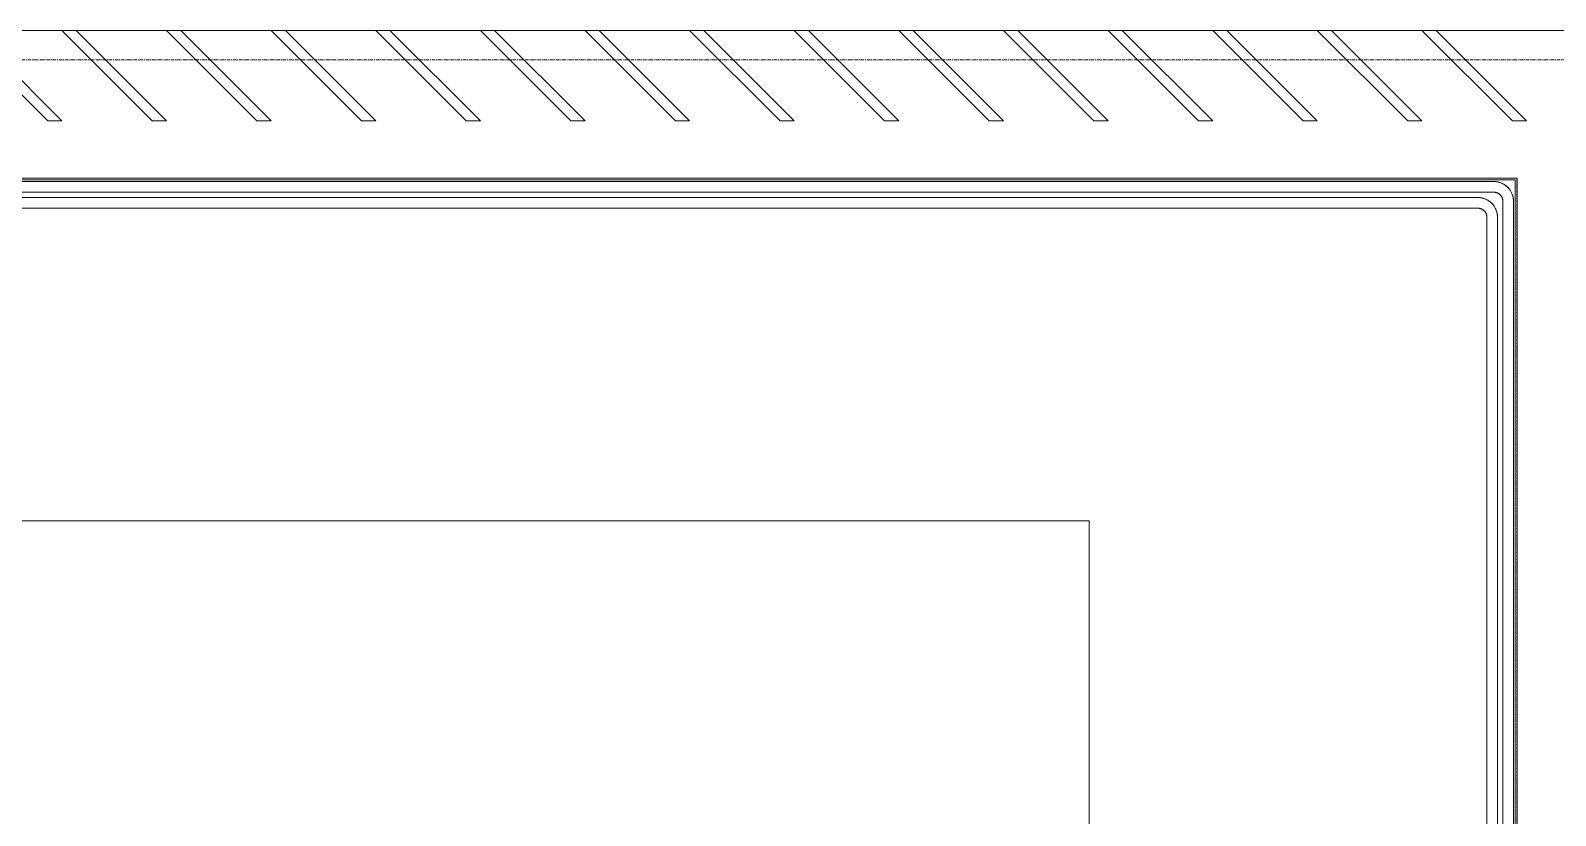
# Model space of a CAD drawing. Header units: inches. Extents: x -1714 to 1984, y -1043 to 970.
# Drawn here: x -1267.6 to -1052.9, y 560.8 to 671.3 of the extents above; entities that cross this region are included whole.
import ezdxf

# ---------------------------------------------------------------- set-up
doc = ezdxf.new("R2010")
doc.units = ezdxf.units.IN
doc.header["$MEASUREMENT"] = 0
doc.linetypes.add('Grid Line 1_2_', pattern=[0.875, 0.5, -0.125, 0.125, -0.125])
doc.linetypes.add('Overhead 1_16_', pattern=[0.101562, 0.0625, -0.039062])
for name, color, linetype, lineweight in [('A-FLOR', 192, 'Continuous', 13), ('A-FLOR-HRAL', 11, 'Continuous', 9), ('A-MASS', 70, 'Continuous', 9), ('S-GRID', 1, 'Continuous', 9), ('S-STRS', 31, 'Continuous', 9), ('S-STRS-ANNO', 31, 'Continuous', 9), ('S-STRS-MBND', 31, 'Overhead 1_16_', 9)]:
    doc.layers.add(name, color=color, linetype=linetype, lineweight=lineweight)

# ---------------------------------------------------------------- blocks, each defined once
blk = doc.blocks.new('Top Rail Type - Top Rail_Internal_-1481292-L2 - Architectural')
at = {"layer": 'A-FLOR-HRAL'}
for p, q in [((-1061.59, 650.06), (-1381.37, 650.06)), ((-1381.37, 648.56), (-1061.59, 648.56)), ((-1060.34, 647.31), (-1060.34, 565.88)), ((-1058.84, 565.88), (-1058.84, 647.31)), ((-1060.34, 564.43), (-1060.34, 553.91)), ((-1058.84, 553.91), (-1058.84, 564.43))]:
    blk.add_line(p, q, dxfattribs=at)
at = {"layer": 'A-FLOR-HRAL', "flags": 128}
for points in [[(-1058.84, 647.31), (-1058.85, 647.42), (-1058.85, 647.53), (-1058.86, 647.64), (-1058.88, 647.75), (-1058.9, 647.85), (-1058.92, 647.96), (-1058.95, 648.07), (-1058.98, 648.17), (-1059.02, 648.28), (-1059.06, 648.38), (-1059.1, 648.48), (-1059.15, 648.58), (-1059.21, 648.67), (-1059.26, 648.77), (-1059.32, 648.86), (-1059.39, 648.95), (-1059.45, 649.04), (-1059.53, 649.12), (-1059.6, 649.2), (-1059.68, 649.28), (-1059.76, 649.36), (-1059.84, 649.43), (-1059.93, 649.5), (-1060.02, 649.56), (-1060.11, 649.62), (-1060.2, 649.68), (-1060.3, 649.73), (-1060.39, 649.78), (-1060.49, 649.83), (-1060.6, 649.87), (-1060.7, 649.91), (-1060.8, 649.94), (-1060.91, 649.97), (-1061.02, 650), (-1061.13, 650.02), (-1061.23, 650.03), (-1061.34, 650.05), (-1061.45, 650.05), (-1061.56, 650.06), (-1061.59, 650.06)], [(-1061.59, 648.56), (-1061.54, 648.56), (-1061.49, 648.55), (-1061.44, 648.55), (-1061.39, 648.54), (-1061.34, 648.53), (-1061.3, 648.52), (-1061.25, 648.51), (-1061.2, 648.49), (-1061.15, 648.48), (-1061.11, 648.46), (-1061.06, 648.44), (-1061.02, 648.42), (-1060.97, 648.39), (-1060.93, 648.37), (-1060.89, 648.34), (-1060.85, 648.31), (-1060.81, 648.28), (-1060.77, 648.25), (-1060.73, 648.21), (-1060.7, 648.18), (-1060.66, 648.14), (-1060.63, 648.1), (-1060.6, 648.07), (-1060.57, 648.03), (-1060.54, 647.98), (-1060.51, 647.94), (-1060.49, 647.9), (-1060.47, 647.85), (-1060.45, 647.81), (-1060.43, 647.76), (-1060.41, 647.71), (-1060.4, 647.67), (-1060.38, 647.62), (-1060.37, 647.57), (-1060.36, 647.52), (-1060.35, 647.47), (-1060.35, 647.42), (-1060.34, 647.37), (-1060.34, 647.32), (-1060.34, 647.31)], [(-1060.34, 564.43), (-1060.34, 564.52), (-1060.34, 564.62), (-1060.34, 564.72), (-1060.34, 564.82), (-1060.34, 564.92), (-1060.34, 565.02), (-1060.34, 565.13), (-1060.34, 565.23), (-1060.34, 565.34), (-1060.34, 565.45), (-1060.34, 565.56), (-1060.34, 565.67), (-1060.34, 565.78), (-1060.34, 565.88)], [(-1058.84, 565.88), (-1058.84, 565.77), (-1058.84, 565.66), (-1058.84, 565.55), (-1058.84, 565.44), (-1058.84, 565.33), (-1058.84, 565.23), (-1058.84, 565.12), (-1058.84, 565.02), (-1058.84, 564.91), (-1058.84, 564.81), (-1058.84, 564.71), (-1058.84, 564.61), (-1058.84, 564.51), (-1058.84, 564.43)]]:
    blk.add_lwpolyline(points, dxfattribs=at)
blk = doc.blocks.new('Top Rail Type - Top Rail_Internal_-V12-L2 - Architectural')
at = {"layer": 'A-FLOR-HRAL'}
for p, q in [((-1381.37, 650.06), (-1061.59, 650.06)), ((-1381.37, 648.56), (-1061.59, 648.56)), ((-1060.34, 647.31), (-1060.34, 565.88)), ((-1058.84, 647.31), (-1058.84, 565.88)), ((-1060.34, 565.88), (-1060.34, 564.82)), ((-1060.34, 564.82), (-1060.34, 455.79)), ((-1058.84, 565.88), (-1058.84, 564.82)), ((-1058.84, 564.82), (-1058.84, 455.79))]:
    blk.add_line(p, q, dxfattribs=at)
for radius in [2.75, 1.25]:
    blk.add_arc((-1061.59, 647.31), radius, 0, 90, dxfattribs=at)
blk = doc.blocks.new('Handrail Type - Handrail_Internal_-1481313-L2 - Architectural')
at = {"layer": 'A-FLOR-HRAL', "flags": 128}
for points in [[(-1058.84, 647.31), (-1058.85, 647.42), (-1058.85, 647.53), (-1058.86, 647.64), (-1058.88, 647.75), (-1058.9, 647.85), (-1058.92, 647.96), (-1058.95, 648.07), (-1058.98, 648.17), (-1059.02, 648.28), (-1059.06, 648.38), (-1059.1, 648.48), (-1059.15, 648.58), (-1059.21, 648.67), (-1059.26, 648.77), (-1059.32, 648.86), (-1059.39, 648.95), (-1059.45, 649.04), (-1059.53, 649.12), (-1059.6, 649.2), (-1059.68, 649.28), (-1059.76, 649.36), (-1059.84, 649.43), (-1059.93, 649.5), (-1060.02, 649.56), (-1060.11, 649.62), (-1060.2, 649.68), (-1060.3, 649.73), (-1060.39, 649.78), (-1060.49, 649.83), (-1060.6, 649.87), (-1060.7, 649.91), (-1060.8, 649.94), (-1060.91, 649.97), (-1061.02, 650), (-1061.13, 650.02), (-1061.23, 650.03), (-1061.34, 650.05), (-1061.45, 650.05), (-1061.56, 650.06)], [(-1060.34, 564.82), (-1060.34, 564.92), (-1060.34, 565.02), (-1060.34, 565.12)], [(-1058.84, 565.88), (-1058.84, 565.77), (-1058.84, 565.66), (-1058.84, 565.55), (-1058.84, 565.44), (-1058.84, 565.33), (-1058.84, 565.23), (-1058.84, 565.12)]]:
    blk.add_lwpolyline(points, dxfattribs=at)
blk = doc.blocks.new('Handrail Type - Handrail_Internal_-V13-L2 - Architectural')
at = {"layer": 'A-FLOR-HRAL'}
for p, q in [((-1060.34, 565.12), (-1060.34, 564.82)), ((-1058.84, 565.88), (-1058.84, 565.12))]:
    blk.add_line(p, q, dxfattribs=at)
blk = doc.blocks.new('Handrail Type - Handrail_Internal_-1481332-L2 - Architectural')
at = {"layer": 'A-FLOR-HRAL'}
for p, q in [((-1063.84, 647.81), (-1379.12, 647.81)), ((-1379.12, 646.31), (-1063.84, 646.31)), ((-1062.59, 645.06), (-1062.59, 565.88)), ((-1061.09, 565.88), (-1061.09, 645.06)), ((-1062.59, 564.43), (-1062.59, 553.91)), ((-1061.09, 553.91), (-1061.09, 564.43))]:
    blk.add_line(p, q, dxfattribs=at)
at = {"layer": 'A-FLOR-HRAL', "flags": 128}
for points in [[(-1061.09, 645.06), (-1061.1, 645.17), (-1061.1, 645.28), (-1061.11, 645.39), (-1061.13, 645.5), (-1061.15, 645.6), (-1061.17, 645.71), (-1061.2, 645.82), (-1061.23, 645.92), (-1061.27, 646.03), (-1061.31, 646.13), (-1061.35, 646.23), (-1061.4, 646.33), (-1061.46, 646.42), (-1061.51, 646.52), (-1061.57, 646.61), (-1061.64, 646.7), (-1061.7, 646.79), (-1061.78, 646.87), (-1061.85, 646.95), (-1061.93, 647.03), (-1062.01, 647.11), (-1062.09, 647.18), (-1062.18, 647.25), (-1062.27, 647.31), (-1062.36, 647.37), (-1062.45, 647.43), (-1062.55, 647.48), (-1062.64, 647.53), (-1062.74, 647.58), (-1062.85, 647.62), (-1062.95, 647.66), (-1063.05, 647.69), (-1063.16, 647.72), (-1063.27, 647.75), (-1063.38, 647.77), (-1063.48, 647.78), (-1063.59, 647.8), (-1063.7, 647.8), (-1063.81, 647.81), (-1063.84, 647.81)], [(-1063.84, 646.31), (-1063.79, 646.31), (-1063.74, 646.3), (-1063.69, 646.3), (-1063.64, 646.29), (-1063.59, 646.28), (-1063.55, 646.27), (-1063.5, 646.26), (-1063.45, 646.24), (-1063.4, 646.23), (-1063.36, 646.21), (-1063.31, 646.19), (-1063.27, 646.17), (-1063.22, 646.14), (-1063.18, 646.12), (-1063.14, 646.09), (-1063.1, 646.06), (-1063.06, 646.03), (-1063.02, 646), (-1062.98, 645.96), (-1062.95, 645.93), (-1062.91, 645.89), (-1062.88, 645.85), (-1062.85, 645.82), (-1062.82, 645.78), (-1062.79, 645.73), (-1062.76, 645.69), (-1062.74, 645.65), (-1062.72, 645.6), (-1062.7, 645.56), (-1062.68, 645.51), (-1062.66, 645.46), (-1062.65, 645.42), (-1062.63, 645.37), (-1062.62, 645.32), (-1062.61, 645.27), (-1062.6, 645.22), (-1062.6, 645.17), (-1062.59, 645.12), (-1062.59, 645.07), (-1062.59, 645.06)], [(-1062.59, 564.43), (-1062.59, 564.52), (-1062.59, 564.62), (-1062.59, 564.72), (-1062.59, 564.82), (-1062.59, 564.92), (-1062.59, 565.02), (-1062.59, 565.13), (-1062.59, 565.23), (-1062.59, 565.34), (-1062.59, 565.45), (-1062.59, 565.56), (-1062.59, 565.67), (-1062.59, 565.78), (-1062.59, 565.88)], [(-1061.09, 565.88), (-1061.09, 565.77), (-1061.09, 565.66), (-1061.09, 565.55), (-1061.09, 565.44), (-1061.09, 565.33), (-1061.09, 565.23), (-1061.09, 565.12), (-1061.09, 565.02), (-1061.09, 564.91), (-1061.09, 564.81), (-1061.09, 564.71), (-1061.09, 564.61), (-1061.09, 564.51), (-1061.09, 564.43)]]:
    blk.add_lwpolyline(points, dxfattribs=at)
blk = doc.blocks.new('Handrail Type - Handrail_Internal_-V14-L2 - Architectural')
at = {"layer": 'A-FLOR-HRAL'}
for p, q in [((-1379.12, 647.81), (-1063.84, 647.81)), ((-1379.12, 646.31), (-1063.84, 646.31)), ((-1062.59, 645.06), (-1062.59, 565.88)), ((-1061.09, 645.06), (-1061.09, 565.88)), ((-1062.59, 565.88), (-1062.59, 564.82)), ((-1062.59, 564.82), (-1062.59, 455.79)), ((-1061.09, 565.88), (-1061.09, 564.82)), ((-1061.09, 564.82), (-1061.09, 455.79))]:
    blk.add_line(p, q, dxfattribs=at)
for radius in [2.75, 1.25]:
    blk.add_arc((-1063.84, 645.06), radius, 0, 90, dxfattribs=at)
blk = doc.blocks.new('Top Rail Type - Top Rail_Internal_-V18-L2 - Architectural')
at = {"layer": 'A-FLOR-HRAL', "linetype": 'Overhead 1_16_'}
for p, q in [((-1381.37, 650.06), (-1061.6, 650.06)), ((-1381.37, 648.56), (-1061.6, 648.56)), ((-1060.35, 647.31), (-1060.35, 565.89)), ((-1058.85, 647.31), (-1058.85, 565.89)), ((-1060.35, 565.89), (-1060.35, 564.83)), ((-1060.35, 564.83), (-1060.35, 455.8)), ((-1058.85, 565.89), (-1058.85, 564.83)), ((-1058.85, 564.83), (-1058.85, 455.8))]:
    blk.add_line(p, q, dxfattribs=at)
for radius in [2.75, 1.25]:
    blk.add_arc((-1061.6, 647.31), radius, 0, 90, dxfattribs=at)
blk = doc.blocks.new('Handrail Type - Handrail_Internal_-V19-L2 - Architectural')
at = {"layer": 'A-FLOR-HRAL', "linetype": 'Overhead 1_16_'}
for p, q in [((-1381.37, 650.06), (-1061.6, 650.06)), ((-1381.37, 648.56), (-1061.6, 648.56)), ((-1060.35, 647.31), (-1060.35, 565.89)), ((-1058.85, 647.31), (-1058.85, 565.89)), ((-1060.35, 565.89), (-1060.35, 564.83)), ((-1060.35, 564.83), (-1060.35, 455.8)), ((-1058.85, 565.89), (-1058.85, 564.83)), ((-1058.85, 564.83), (-1058.85, 455.8))]:
    blk.add_line(p, q, dxfattribs=at)
for radius in [2.75, 1.25]:
    blk.add_arc((-1061.6, 647.31), radius, 0, 90, dxfattribs=at)
blk = doc.blocks.new('Handrail Type - Handrail_Internal_-V20-L2 - Architectural')
at = {"layer": 'A-FLOR-HRAL', "linetype": 'Overhead 1_16_'}
for p, q in [((-1379.12, 647.81), (-1063.85, 647.81)), ((-1379.12, 646.31), (-1063.85, 646.31)), ((-1062.6, 645.06), (-1062.6, 565.89)), ((-1061.1, 645.06), (-1061.1, 565.89)), ((-1062.6, 565.89), (-1062.6, 564.83)), ((-1062.6, 564.83), (-1062.6, 455.8)), ((-1061.1, 565.89), (-1061.1, 564.83)), ((-1061.1, 564.83), (-1061.1, 455.8))]:
    blk.add_line(p, q, dxfattribs=at)
for radius in [2.75, 1.25]:
    blk.add_arc((-1063.85, 645.06), radius, 0, 90, dxfattribs=at)

msp = doc.modelspace()

# ---------------------------------------------------------------- linework, layer by layer
at = {"layer": 'A-FLOR'}
for p, q in [((-1048.85, 671.32), (-1408.74, 671.32)), ((-1384.37, 650.56), (-1058.34, 650.56)), ((-1058.34, 650.56), (-1058.34, 460.01))]:
    msp.add_line(p, q, dxfattribs=at)
at = {"layer": 'A-MASS', "lineweight": 13}
for p, q in [((-1277.92, 671.32), (-1265.19, 658.59)), ((-1263.19, 658.59), (-1275.92, 671.32)), ((-1261.19, 671.32), (-1263.19, 671.32)), ((-1263.19, 671.32), (-1250.47, 658.59)), ((-1248.47, 658.59), (-1261.19, 671.32)), ((-1246.47, 671.32), (-1248.47, 671.32)), ((-1248.47, 671.32), (-1235.74, 658.59)), ((-1233.74, 658.59), (-1246.47, 671.32)), ((-1231.74, 671.32), (-1233.74, 671.32)), ((-1233.74, 671.32), (-1221.01, 658.59)), ((-1219.01, 658.59), (-1231.74, 671.32)), ((-1217.01, 671.32), (-1219.01, 671.32)), ((-1219.01, 671.32), (-1206.28, 658.59)), ((-1204.28, 658.59), (-1217.01, 671.32)), ((-1202.28, 671.32), (-1204.28, 671.32)), ((-1204.28, 671.32), (-1191.55, 658.59)), ((-1189.55, 658.59), (-1202.28, 671.32)), ((-1187.55, 671.32), (-1189.55, 671.32)), ((-1189.55, 671.32), (-1176.83, 658.59)), ((-1174.83, 658.59), (-1187.55, 671.32)), ((-1172.83, 671.32), (-1174.83, 671.32)), ((-1174.83, 671.32), (-1162.1, 658.59)), ((-1160.1, 658.59), (-1172.83, 671.32)), ((-1158.1, 671.32), (-1160.1, 671.32)), ((-1160.1, 671.32), (-1147.37, 658.59)), ((-1145.37, 658.59), (-1158.1, 671.32)), ((-1143.37, 671.32), (-1145.37, 671.32)), ((-1145.37, 671.32), (-1132.64, 658.59)), ((-1130.64, 658.59), (-1143.37, 671.32)), ((-1128.64, 671.32), (-1130.64, 671.32)), ((-1130.64, 671.32), (-1117.91, 658.59)), ((-1115.91, 658.59), (-1128.64, 671.32)), ((-1113.91, 671.32), (-1115.91, 671.32)), ((-1115.91, 671.32), (-1103.19, 658.59)), ((-1101.19, 658.59), (-1113.91, 671.32)), ((-1099.19, 671.32), (-1101.19, 671.32)), ((-1101.19, 671.32), (-1088.46, 658.59)), ((-1086.46, 658.59), (-1099.19, 671.32)), ((-1084.46, 671.32), (-1086.46, 671.32)), ((-1086.46, 671.32), (-1073.73, 658.59)), ((-1071.73, 658.59), (-1084.46, 671.32)), ((-1069.73, 671.32), (-1071.73, 671.32)), ((-1071.73, 671.32), (-1059, 658.59)), ((-1057, 658.59), (-1069.73, 671.32)), ((-1265.19, 658.59), (-1263.19, 658.59)), ((-1250.47, 658.59), (-1248.47, 658.59)), ((-1235.74, 658.59), (-1233.74, 658.59)), ((-1221.01, 658.59), (-1219.01, 658.59)), ((-1206.28, 658.59), (-1204.28, 658.59)), ((-1191.55, 658.59), (-1189.55, 658.59)), ((-1176.83, 658.59), (-1174.83, 658.59)), ((-1162.1, 658.59), (-1160.1, 658.59)), ((-1147.37, 658.59), (-1145.37, 658.59)), ((-1132.64, 658.59), (-1130.64, 658.59)), ((-1117.91, 658.59), (-1115.91, 658.59)), ((-1103.19, 658.59), (-1101.19, 658.59)), ((-1088.46, 658.59), (-1086.46, 658.59)), ((-1073.73, 658.59), (-1071.73, 658.59)), ((-1059, 658.59), (-1057, 658.59))]:
    msp.add_line(p, q, dxfattribs=at)
at = {"layer": 'S-GRID', "linetype": 'Grid Line 1_2_'}
msp.add_line((-1714.25, 667.21), (1936.33, 667.21), dxfattribs=at)
at = {"layer": 'S-STRS'}
for p, q in [((-1058.59, 650.31), (-1384.37, 650.31)), ((-1058.59, 565.6), (-1058.59, 650.31)), ((-1058.59, 565.6), (-1058.59, 554.31))]:
    msp.add_line(p, q, dxfattribs=at)
at = {"layer": 'S-STRS-ANNO'}
for p, q in [((-1324.37, 602.31), (-1118.59, 602.31)), ((-1118.59, 602.31), (-1118.59, 554.31))]:
    msp.add_line(p, q, dxfattribs=at)
at = {"layer": 'S-STRS-MBND'}
for p, q in [((-1058.35, 650.56), (-1384.62, 650.56)), ((-1058.35, 565.6), (-1058.35, 650.56)), ((-1058.6, 650.31), (-1384.37, 650.31)), ((-1058.6, 565.6), (-1058.6, 650.31)), ((-1058.6, 565.6), (-1058.6, 455.31)), ((-1058.35, 565.6), (-1058.35, 455.31))]:
    msp.add_line(p, q, dxfattribs=at)

# ---------------------------------------------------------------- block references
at = {"layer": 'A-FLOR-HRAL'}
for name in ['Top Rail Type - Top Rail_Internal_-1481292-L2 - Architectural', 'Top Rail Type - Top Rail_Internal_-V12-L2 - Architectural', 'Handrail Type - Handrail_Internal_-1481313-L2 - Architectural', 'Top Rail Type - Top Rail_Internal_-V18-L2 - Architectural', 'Handrail Type - Handrail_Internal_-V19-L2 - Architectural', 'Handrail Type - Handrail_Internal_-1481332-L2 - Architectural', 'Handrail Type - Handrail_Internal_-V14-L2 - Architectural', 'Handrail Type - Handrail_Internal_-V20-L2 - Architectural', 'Handrail Type - Handrail_Internal_-V13-L2 - Architectural']:
    msp.add_blockref(name, (0, 0), dxfattribs=at)

doc.saveas('drawing.dxf')
